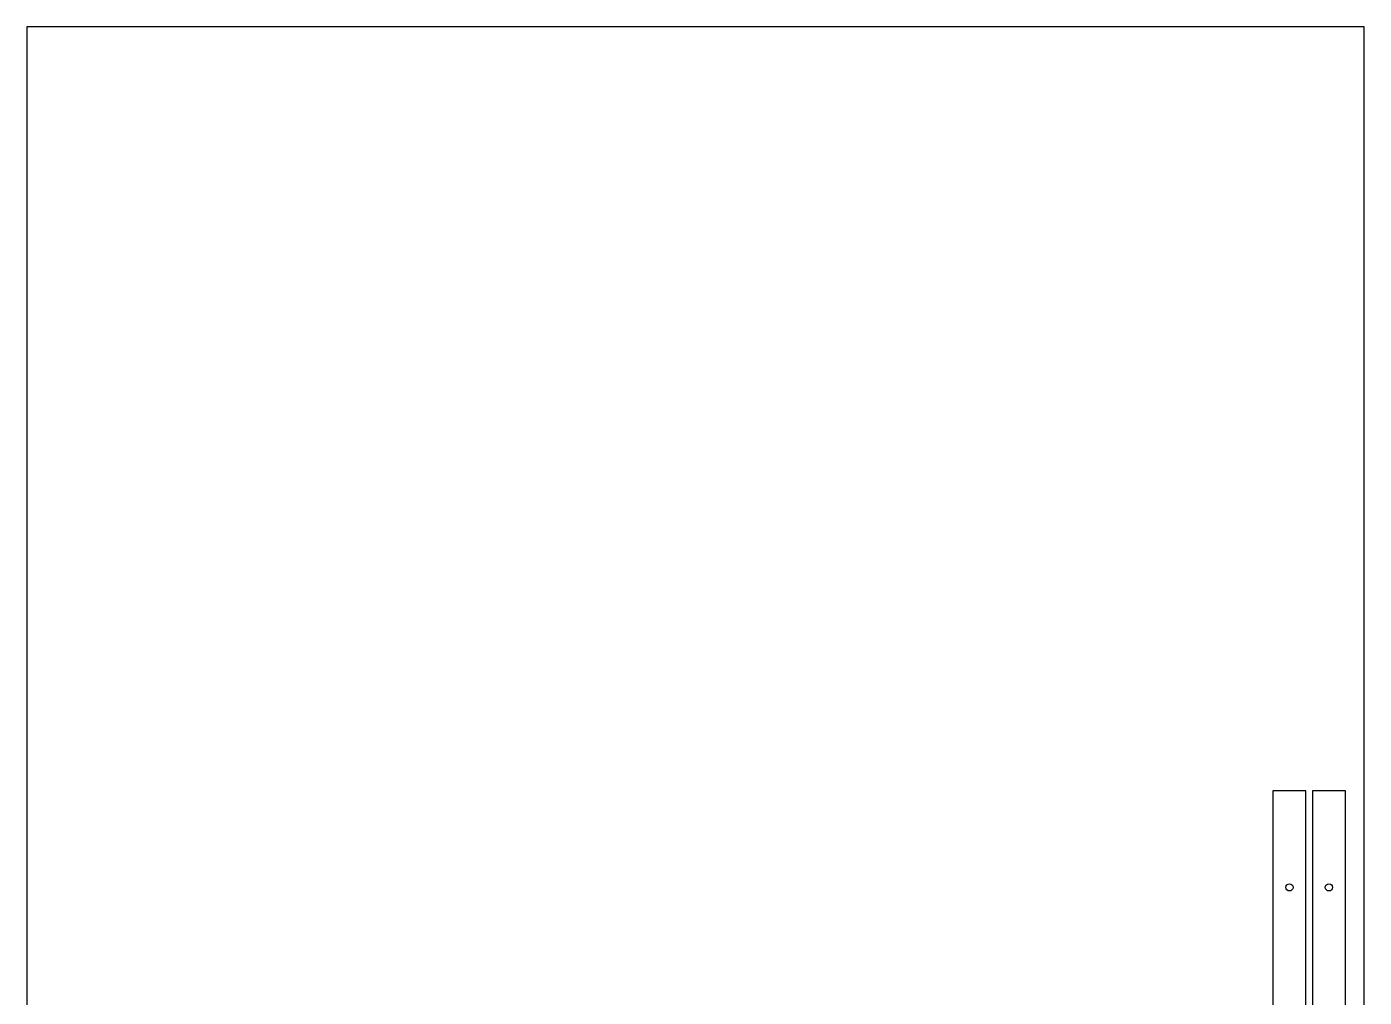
# Model space of a CAD drawing. Header units: millimetres. Extents: x 0 to 1219, y 0 to 2438.
# Drawn here: x 0 to 1219, y 1554 to 2438 of the extents above; entities that cross this region are included whole.
import ezdxf

# ---------------------------------------------------------------- set-up
doc = ezdxf.new("R2010")
doc.units = ezdxf.units.MM
for name, color, linetype in [('CUT_HOLES', 7, 'Continuous'), ('CUT_OUTER', 7, 'Continuous'), ('STOCK_NO_CUT', 7, 'Continuous')]:
    doc.layers.add(name, color=color, linetype=linetype)

msp = doc.modelspace()

# ---------------------------------------------------------------- linework, layer by layer
at = {"layer": 'CUT_HOLES'}
for centre in [(1151, 1654), (1187, 1654)]:
    msp.add_circle(centre, 3.3, dxfattribs=at)
at = {"layer": 'CUT_OUTER'}
for points in [[(1136, 1136), (1166, 1136), (1166, 1742.1), (1136, 1742.1)], [(1172, 1136), (1202, 1136), (1202, 1742.1), (1172, 1742.1)]]:
    msp.add_lwpolyline(points, close=True, dxfattribs=at)
at = {"layer": 'STOCK_NO_CUT'}
msp.add_lwpolyline([(0, 0), (1219.2, 0), (1219.2, 2438.4), (0, 2438.4)], close=True, dxfattribs=at)

doc.saveas('drawing.dxf')
